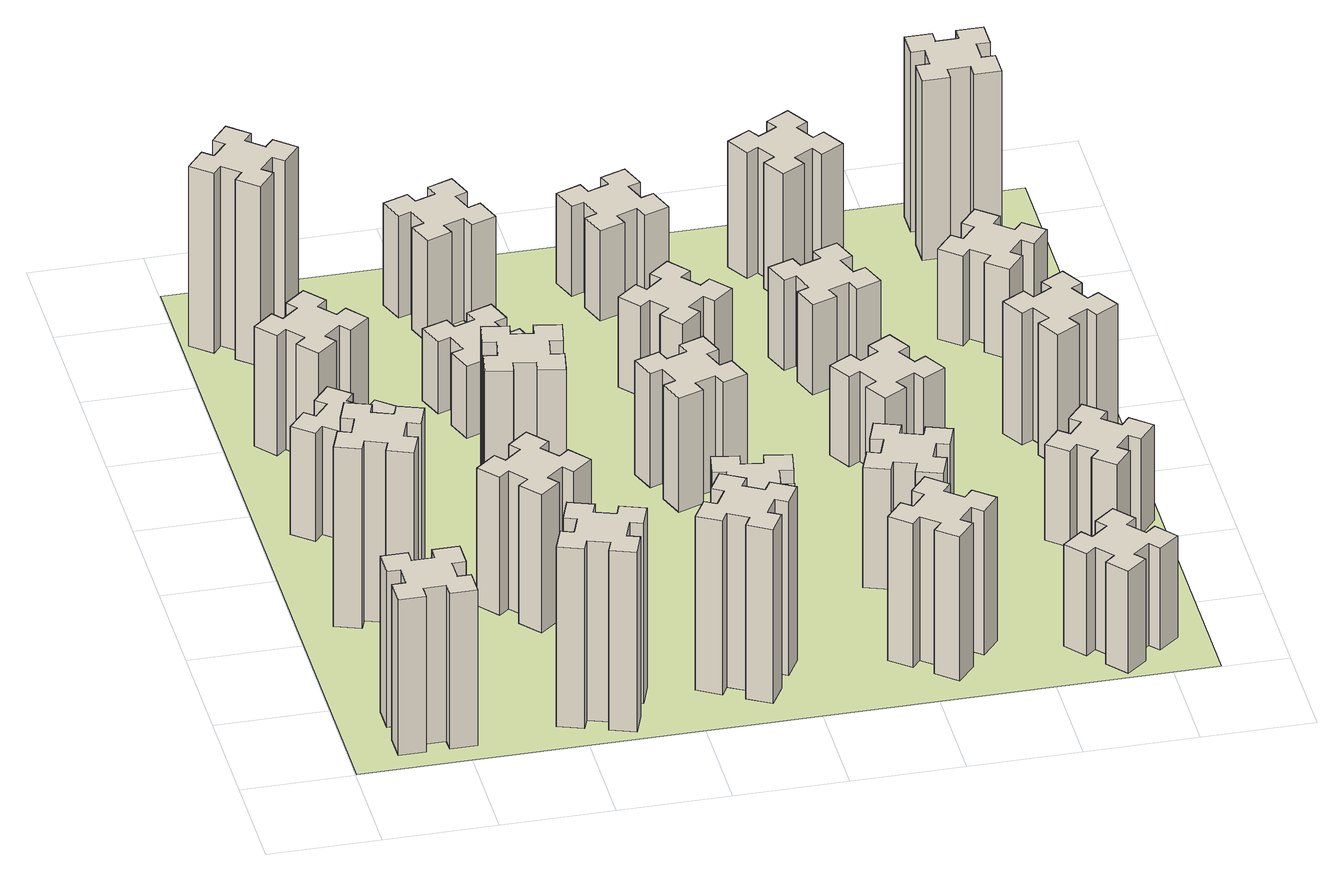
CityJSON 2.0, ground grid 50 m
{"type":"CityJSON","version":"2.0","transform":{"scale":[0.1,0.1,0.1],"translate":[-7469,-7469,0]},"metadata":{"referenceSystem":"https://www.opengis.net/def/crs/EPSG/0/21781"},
"CityObjects":{
"building1":{"type":"Building","attributes":{"class":"1000","function":"1000","usage":"1000","yearOfConstruction":2016,"roofType":"1000","measuredHeight":78,"storeysAboveGround":30,"storeysBelowGround":0},"geometry":[{"type":"Solid","lod":"1","boundaries":[[[[0,1,2,3,4,5,6,7,8,9,10,11,12,13,14,15,16,17,18,19]],[[17,16,20,21]],[[16,15,22,20]],[[15,14,23,22]],[[14,13,24,23]],[[13,12,25,24]],[[12,11,26,25]],[[11,10,27,26]],[[10,9,28,27]],[[9,8,29,28]],[[8,7,30,29]],[[7,6,31,30]],[[6,5,32,31]],[[5,4,33,32]],[[4,3,34,33]],[[3,2,35,34]],[[2,1,36,35]],[[1,0,37,36]],[[0,19,38,37]],[[19,18,39,38]],[[18,17,21,39]],[[24,25,26,27,28,29,30,31,32,33,34,35,36,37,38,39,21,20,22,23]]]]}]},
"building2":{"type":"Building","attributes":{"class":"1000","function":"1000","usage":"1000","yearOfConstruction":2016,"roofType":"1000","measuredHeight":90,"storeysAboveGround":30,"storeysBelowGround":0},"geometry":[{"type":"Solid","lod":"1","boundaries":[[[[40,41,42,43,44,45,46,47,48,49,50,51,52,53,54,55,56,57,58,59]],[[57,56,60,61]],[[56,55,62,60]],[[55,54,63,62]],[[54,53,64,63]],[[53,52,65,64]],[[52,51,66,65]],[[51,50,67,66]],[[50,49,68,67]],[[49,48,69,68]],[[48,47,70,69]],[[47,46,71,70]],[[46,45,72,71]],[[45,44,73,72]],[[44,43,74,73]],[[43,42,75,74]],[[42,41,76,75]],[[41,40,77,76]],[[40,59,78,77]],[[59,58,79,78]],[[58,57,61,79]],[[64,65,66,67,68,69,70,71,72,73,74,75,76,77,78,79,61,60,62,63]]]]}]},
"building3":{"type":"Building","attributes":{"class":"1000","function":"1000","usage":"1000","yearOfConstruction":2016,"roofType":"1000","measuredHeight":54,"storeysAboveGround":30,"storeysBelowGround":0},"geometry":[{"type":"Solid","lod":"1","boundaries":[[[[80,81,82,83,84,85,86,87,88,89,90,91,92,93,94,95,96,97,98,99]],[[97,96,100,101]],[[96,95,102,100]],[[95,94,103,102]],[[94,93,104,103]],[[93,92,105,104]],[[92,91,106,105]],[[91,90,107,106]],[[90,89,108,107]],[[89,88,109,108]],[[88,87,110,109]],[[87,86,111,110]],[[86,85,112,111]],[[85,84,113,112]],[[84,83,114,113]],[[83,82,115,114]],[[82,81,116,115]],[[81,80,117,116]],[[80,99,118,117]],[[99,98,119,118]],[[98,97,101,119]],[[104,105,106,107,108,109,110,111,112,113,114,115,116,117,118,119,101,100,102,103]]]]}]},
"building4":{"type":"Building","attributes":{"class":"1000","function":"1000","usage":"1000","yearOfConstruction":2016,"roofType":"1000","measuredHeight":60,"storeysAboveGround":30,"storeysBelowGround":0},"geometry":[{"type":"Solid","lod":"1","boundaries":[[[[120,121,122,123,124,125,126,127,128,129,130,131,132,133,134,135,136,137,138,139]],[[137,136,140,141]],[[136,135,142,140]],[[135,134,143,142]],[[134,133,144,143]],[[133,132,145,144]],[[132,131,146,145]],[[131,130,147,146]],[[130,129,148,147]],[[129,128,149,148]],[[128,127,150,149]],[[127,126,151,150]],[[126,125,152,151]],[[125,124,153,152]],[[124,123,154,153]],[[123,122,155,154]],[[122,121,156,155]],[[121,120,157,156]],[[120,139,158,157]],[[139,138,159,158]],[[138,137,141,159]],[[144,145,146,147,148,149,150,151,152,153,154,155,156,157,158,159,141,140,142,143]]]]}]},
"building5":{"type":"Building","attributes":{"class":"1000","function":"1000","usage":"1000","yearOfConstruction":2016,"roofType":"1000","measuredHeight":90,"storeysAboveGround":30,"storeysBelowGround":0},"geometry":[{"type":"Solid","lod":"1","boundaries":[[[[160,161,162,163,164,165,166,167,168,169,170,171,172,173,174,175,176,177,178,179]],[[177,176,180,181]],[[176,175,182,180]],[[175,174,183,182]],[[174,173,184,183]],[[173,172,185,184]],[[172,171,186,185]],[[171,170,187,186]],[[170,169,188,187]],[[169,168,189,188]],[[168,167,190,189]],[[167,166,191,190]],[[166,165,192,191]],[[165,164,193,192]],[[164,163,194,193]],[[163,162,195,194]],[[162,161,196,195]],[[161,160,197,196]],[[160,179,198,197]],[[179,178,199,198]],[[178,177,181,199]],[[184,185,186,187,188,189,190,191,192,193,194,195,196,197,198,199,181,180,182,183]]]]}]},
"building6":{"type":"Building","attributes":{"class":"1000","function":"1000","usage":"1000","yearOfConstruction":2016,"roofType":"1000","measuredHeight":90,"storeysAboveGround":30,"storeysBelowGround":0},"geometry":[{"type":"Solid","lod":"1","boundaries":[[[[200,201,202,203,204,205,206,207,208,209,210,211,212,213,214,215,216,217,218,219]],[[217,216,220,221]],[[216,215,222,220]],[[215,214,223,222]],[[214,213,224,223]],[[213,212,225,224]],[[212,211,226,225]],[[211,210,227,226]],[[210,209,228,227]],[[209,208,229,228]],[[208,207,230,229]],[[207,206,231,230]],[[206,205,232,231]],[[205,204,233,232]],[[204,203,234,233]],[[203,202,235,234]],[[202,201,236,235]],[[201,200,237,236]],[[200,219,238,237]],[[219,218,239,238]],[[218,217,221,239]],[[224,225,226,227,228,229,230,231,232,233,234,235,236,237,238,239,221,220,222,223]]]]}]},
"building7":{"type":"Building","attributes":{"class":"1000","function":"1000","usage":"1000","yearOfConstruction":2016,"roofType":"1000","measuredHeight":69,"storeysAboveGround":30,"storeysBelowGround":0},"geometry":[{"type":"Solid","lod":"1","boundaries":[[[[240,241,242,243,244,245,246,247,248,249,250,251,252,253,254,255,256,257,258,259]],[[257,256,260,261]],[[256,255,262,260]],[[255,254,263,262]],[[254,253,264,263]],[[253,252,265,264]],[[252,251,266,265]],[[251,250,267,266]],[[250,249,268,267]],[[249,248,269,268]],[[248,247,270,269]],[[247,246,271,270]],[[246,245,272,271]],[[245,244,273,272]],[[244,243,274,273]],[[243,242,275,274]],[[242,241,276,275]],[[241,240,277,276]],[[240,259,278,277]],[[259,258,279,278]],[[258,257,261,279]],[[264,265,266,267,268,269,270,271,272,273,274,275,276,277,278,279,261,260,262,263]]]]}]},
"building8":{"type":"Building","attributes":{"class":"1000","function":"1000","usage":"1000","yearOfConstruction":2016,"roofType":"1000","measuredHeight":84,"storeysAboveGround":30,"storeysBelowGround":0},"geometry":[{"type":"Solid","lod":"1","boundaries":[[[[280,281,282,283,284,285,286,287,288,289,290,291,292,293,294,295,296,297,298,299]],[[297,296,300,301]],[[296,295,302,300]],[[295,294,303,302]],[[294,293,304,303]],[[293,292,305,304]],[[292,291,306,305]],[[291,290,307,306]],[[290,289,308,307]],[[289,288,309,308]],[[288,287,310,309]],[[287,286,311,310]],[[286,285,312,311]],[[285,284,313,312]],[[284,283,314,313]],[[283,282,315,314]],[[282,281,316,315]],[[281,280,317,316]],[[280,299,318,317]],[[299,298,319,318]],[[298,297,301,319]],[[304,305,306,307,308,309,310,311,312,313,314,315,316,317,318,319,301,300,302,303]]]]}]},
"building9":{"type":"Building","attributes":{"class":"1000","function":"1000","usage":"1000","yearOfConstruction":2016,"roofType":"1000","measuredHeight":87,"storeysAboveGround":30,"storeysBelowGround":0},"geometry":[{"type":"Solid","lod":"1","boundaries":[[[[320,321,322,323,324,325,326,327,328,329,330,331,332,333,334,335,336,337,338,339]],[[337,336,340,341]],[[336,335,342,340]],[[335,334,343,342]],[[334,333,344,343]],[[333,332,345,344]],[[332,331,346,345]],[[331,330,347,346]],[[330,329,348,347]],[[329,328,349,348]],[[328,327,350,349]],[[327,326,351,350]],[[326,325,352,351]],[[325,324,353,352]],[[324,323,354,353]],[[323,322,355,354]],[[322,321,356,355]],[[321,320,357,356]],[[320,339,358,357]],[[339,338,359,358]],[[338,337,341,359]],[[344,345,346,347,348,349,350,351,352,353,354,355,356,357,358,359,341,340,342,343]]]]}]},
"building10":{"type":"Building","attributes":{"class":"1000","function":"1000","usage":"1000","yearOfConstruction":2016,"roofType":"1000","measuredHeight":36,"storeysAboveGround":30,"storeysBelowGround":0},"geometry":[{"type":"Solid","lod":"1","boundaries":[[[[360,361,362,363,364,365,366,367,368,369,370,371,372,373,374,375,376,377,378,379]],[[377,376,380,381]],[[376,375,382,380]],[[375,374,383,382]],[[374,373,384,383]],[[373,372,385,384]],[[372,371,386,385]],[[371,370,387,386]],[[370,369,388,387]],[[369,368,389,388]],[[368,367,390,389]],[[367,366,391,390]],[[366,365,392,391]],[[365,364,393,392]],[[364,363,394,393]],[[363,362,395,394]],[[362,361,396,395]],[[361,360,397,396]],[[360,379,398,397]],[[379,378,399,398]],[[378,377,381,399]],[[384,385,386,387,388,389,390,391,392,393,394,395,396,397,398,399,381,380,382,383]]]]}]},
"building11":{"type":"Building","attributes":{"class":"1000","function":"1000","usage":"1000","yearOfConstruction":2016,"roofType":"1000","measuredHeight":51,"storeysAboveGround":30,"storeysBelowGround":0},"geometry":[{"type":"Solid","lod":"1","boundaries":[[[[400,401,402,403,404,405,406,407,408,409,410,411,412,413,414,415,416,417,418,419]],[[417,416,420,421]],[[416,415,422,420]],[[415,414,423,422]],[[414,413,424,423]],[[413,412,425,424]],[[412,411,426,425]],[[411,410,427,426]],[[410,409,428,427]],[[409,408,429,428]],[[408,407,430,429]],[[407,406,431,430]],[[406,405,432,431]],[[405,404,433,432]],[[404,403,434,433]],[[403,402,435,434]],[[402,401,436,435]],[[401,400,437,436]],[[400,419,438,437]],[[419,418,439,438]],[[418,417,421,439]],[[424,425,426,427,428,429,430,431,432,433,434,435,436,437,438,439,421,420,422,423]]]]}]},
"building12":{"type":"Building","attributes":{"class":"1000","function":"1000","usage":"1000","yearOfConstruction":2016,"roofType":"1000","measuredHeight":48,"storeysAboveGround":30,"storeysBelowGround":0},"geometry":[{"type":"Solid","lod":"1","boundaries":[[[[440,441,442,443,444,445,446,447,448,449,450,451,452,453,454,455,456,457,458,459]],[[457,456,460,461]],[[456,455,462,460]],[[455,454,463,462]],[[454,453,464,463]],[[453,452,465,464]],[[452,451,466,465]],[[451,450,467,466]],[[450,449,468,467]],[[449,448,469,468]],[[448,447,470,469]],[[447,446,471,470]],[[446,445,472,471]],[[445,444,473,472]],[[444,443,474,473]],[[443,442,475,474]],[[442,441,476,475]],[[441,440,477,476]],[[440,459,478,477]],[[459,458,479,478]],[[458,457,461,479]],[[464,465,466,467,468,469,470,471,472,473,474,475,476,477,478,479,461,460,462,463]]]]}]},
"building13":{"type":"Building","attributes":{"class":"1000","function":"1000","usage":"1000","yearOfConstruction":2016,"roofType":"1000","measuredHeight":57,"storeysAboveGround":30,"storeysBelowGround":0},"geometry":[{"type":"Solid","lod":"1","boundaries":[[[[480,481,482,483,484,485,486,487,488,489,490,491,492,493,494,495,496,497,498,499]],[[497,496,500,501]],[[496,495,502,500]],[[495,494,503,502]],[[494,493,504,503]],[[493,492,505,504]],[[492,491,506,505]],[[491,490,507,506]],[[490,489,508,507]],[[489,488,509,508]],[[488,487,510,509]],[[487,486,511,510]],[[486,485,512,511]],[[485,484,513,512]],[[484,483,514,513]],[[483,482,515,514]],[[482,481,516,515]],[[481,480,517,516]],[[480,499,518,517]],[[499,498,519,518]],[[498,497,501,519]],[[504,505,506,507,508,509,510,511,512,513,514,515,516,517,518,519,501,500,502,503]]]]}]},
"building14":{"type":"Building","attributes":{"class":"1000","function":"1000","usage":"1000","yearOfConstruction":2016,"roofType":"1000","measuredHeight":72,"storeysAboveGround":30,"storeysBelowGround":0},"geometry":[{"type":"Solid","lod":"1","boundaries":[[[[520,521,522,523,524,525,526,527,528,529,530,531,532,533,534,535,536,537,538,539]],[[537,536,540,541]],[[536,535,542,540]],[[535,534,543,542]],[[534,533,544,543]],[[533,532,545,544]],[[532,531,546,545]],[[531,530,547,546]],[[530,529,548,547]],[[529,528,549,548]],[[528,527,550,549]],[[527,526,551,550]],[[526,525,552,551]],[[525,524,553,552]],[[524,523,554,553]],[[523,522,555,554]],[[522,521,556,555]],[[521,520,557,556]],[[520,539,558,557]],[[539,538,559,558]],[[538,537,541,559]],[[544,545,546,547,548,549,550,551,552,553,554,555,556,557,558,559,541,540,542,543]]]]}]},
"building15":{"type":"Building","attributes":{"class":"1000","function":"1000","usage":"1000","yearOfConstruction":2016,"roofType":"1000","measuredHeight":45,"storeysAboveGround":30,"storeysBelowGround":0},"geometry":[{"type":"Solid","lod":"1","boundaries":[[[[560,561,562,563,564,565,566,567,568,569,570,571,572,573,574,575,576,577,578,579]],[[577,576,580,581]],[[576,575,582,580]],[[575,574,583,582]],[[574,573,584,583]],[[573,572,585,584]],[[572,571,586,585]],[[571,570,587,586]],[[570,569,588,587]],[[569,568,589,588]],[[568,567,590,589]],[[567,566,591,590]],[[566,565,592,591]],[[565,564,593,592]],[[564,563,594,593]],[[563,562,595,594]],[[562,561,596,595]],[[561,560,597,596]],[[560,579,598,597]],[[579,578,599,598]],[[578,577,581,599]],[[584,585,586,587,588,589,590,591,592,593,594,595,596,597,598,599,581,580,582,583]]]]}]},
"building16":{"type":"Building","attributes":{"class":"1000","function":"1000","usage":"1000","yearOfConstruction":2016,"roofType":"1000","measuredHeight":45,"storeysAboveGround":30,"storeysBelowGround":0},"geometry":[{"type":"Solid","lod":"1","boundaries":[[[[600,601,602,603,604,605,606,607,608,609,610,611,612,613,614,615,616,617,618,619]],[[617,616,620,621]],[[616,615,622,620]],[[615,614,623,622]],[[614,613,624,623]],[[613,612,625,624]],[[612,611,626,625]],[[611,610,627,626]],[[610,609,628,627]],[[609,608,629,628]],[[608,607,630,629]],[[607,606,631,630]],[[606,605,632,631]],[[605,604,633,632]],[[604,603,634,633]],[[603,602,635,634]],[[602,601,636,635]],[[601,600,637,636]],[[600,619,638,637]],[[619,618,639,638]],[[618,617,621,639]],[[624,625,626,627,628,629,630,631,632,633,634,635,636,637,638,639,621,620,622,623]]]]}]},
"building17":{"type":"Building","attributes":{"class":"1000","function":"1000","usage":"1000","yearOfConstruction":2016,"roofType":"1000","measuredHeight":60,"storeysAboveGround":30,"storeysBelowGround":0},"geometry":[{"type":"Solid","lod":"1","boundaries":[[[[640,641,642,643,644,645,646,647,648,649,650,651,652,653,654,655,656,657,658,659]],[[657,656,660,661]],[[656,655,662,660]],[[655,654,663,662]],[[654,653,664,663]],[[653,652,665,664]],[[652,651,666,665]],[[651,650,667,666]],[[650,649,668,667]],[[649,648,669,668]],[[648,647,670,669]],[[647,646,671,670]],[[646,645,672,671]],[[645,644,673,672]],[[644,643,674,673]],[[643,642,675,674]],[[642,641,676,675]],[[641,640,677,676]],[[640,659,678,677]],[[659,658,679,678]],[[658,657,661,679]],[[664,665,666,667,668,669,670,671,672,673,674,675,676,677,678,679,661,660,662,663]]]]}]},
"building18":{"type":"Building","attributes":{"class":"1000","function":"1000","usage":"1000","yearOfConstruction":2016,"roofType":"1000","measuredHeight":45,"storeysAboveGround":30,"storeysBelowGround":0},"geometry":[{"type":"Solid","lod":"1","boundaries":[[[[680,681,682,683,684,685,686,687,688,689,690,691,692,693,694,695,696,697,698,699]],[[697,696,700,701]],[[696,695,702,700]],[[695,694,703,702]],[[694,693,704,703]],[[693,692,705,704]],[[692,691,706,705]],[[691,690,707,706]],[[690,689,708,707]],[[689,688,709,708]],[[688,687,710,709]],[[687,686,711,710]],[[686,685,712,711]],[[685,684,713,712]],[[684,683,714,713]],[[683,682,715,714]],[[682,681,716,715]],[[681,680,717,716]],[[680,699,718,717]],[[699,698,719,718]],[[698,697,701,719]],[[704,705,706,707,708,709,710,711,712,713,714,715,716,717,718,719,701,700,702,703]]]]}]},
"building19":{"type":"Building","attributes":{"class":"1000","function":"1000","usage":"1000","yearOfConstruction":2016,"roofType":"1000","measuredHeight":45,"storeysAboveGround":30,"storeysBelowGround":0},"geometry":[{"type":"Solid","lod":"1","boundaries":[[[[720,721,722,723,724,725,726,727,728,729,730,731,732,733,734,735,736,737,738,739]],[[737,736,740,741]],[[736,735,742,740]],[[735,734,743,742]],[[734,733,744,743]],[[733,732,745,744]],[[732,731,746,745]],[[731,730,747,746]],[[730,729,748,747]],[[729,728,749,748]],[[728,727,750,749]],[[727,726,751,750]],[[726,725,752,751]],[[725,724,753,752]],[[724,723,754,753]],[[723,722,755,754]],[[722,721,756,755]],[[721,720,757,756]],[[720,739,758,757]],[[739,738,759,758]],[[738,737,741,759]],[[744,745,746,747,748,749,750,751,752,753,754,755,756,757,758,759,741,740,742,743]]]]}]},
"building20":{"type":"Building","attributes":{"class":"1000","function":"1000","usage":"1000","yearOfConstruction":2016,"roofType":"1000","measuredHeight":51,"storeysAboveGround":30,"storeysBelowGround":0},"geometry":[{"type":"Solid","lod":"1","boundaries":[[[[760,761,762,763,764,765,766,767,768,769,770,771,772,773,774,775,776,777,778,779]],[[777,776,780,781]],[[776,775,782,780]],[[775,774,783,782]],[[774,773,784,783]],[[773,772,785,784]],[[772,771,786,785]],[[771,770,787,786]],[[770,769,788,787]],[[769,768,789,788]],[[768,767,790,789]],[[767,766,791,790]],[[766,765,792,791]],[[765,764,793,792]],[[764,763,794,793]],[[763,762,795,794]],[[762,761,796,795]],[[761,760,797,796]],[[760,779,798,797]],[[779,778,799,798]],[[778,777,781,799]],[[784,785,786,787,788,789,790,791,792,793,794,795,796,797,798,799,781,780,782,783]]]]}]},
"building21":{"type":"Building","attributes":{"class":"1000","function":"1000","usage":"1000","yearOfConstruction":2016,"roofType":"1000","measuredHeight":63,"storeysAboveGround":30,"storeysBelowGround":0},"geometry":[{"type":"Solid","lod":"1","boundaries":[[[[800,801,802,803,804,805,806,807,808,809,810,811,812,813,814,815,816,817,818,819]],[[817,816,820,821]],[[816,815,822,820]],[[815,814,823,822]],[[814,813,824,823]],[[813,812,825,824]],[[812,811,826,825]],[[811,810,827,826]],[[810,809,828,827]],[[809,808,829,828]],[[808,807,830,829]],[[807,806,831,830]],[[806,805,832,831]],[[805,804,833,832]],[[804,803,834,833]],[[803,802,835,834]],[[802,801,836,835]],[[801,800,837,836]],[[800,819,838,837]],[[819,818,839,838]],[[818,817,821,839]],[[824,825,826,827,828,829,830,831,832,833,834,835,836,837,838,839,821,820,822,823]]]]}]},
"building22":{"type":"Building","attributes":{"class":"1000","function":"1000","usage":"1000","yearOfConstruction":2016,"roofType":"1000","measuredHeight":48,"storeysAboveGround":30,"storeysBelowGround":0},"geometry":[{"type":"Solid","lod":"1","boundaries":[[[[840,841,842,843,844,845,846,847,848,849,850,851,852,853,854,855,856,857,858,859]],[[857,856,860,861]],[[856,855,862,860]],[[855,854,863,862]],[[854,853,864,863]],[[853,852,865,864]],[[852,851,866,865]],[[851,850,867,866]],[[850,849,868,867]],[[849,848,869,868]],[[848,847,870,869]],[[847,846,871,870]],[[846,845,872,871]],[[845,844,873,872]],[[844,843,874,873]],[[843,842,875,874]],[[842,841,876,875]],[[841,840,877,876]],[[840,859,878,877]],[[859,858,879,878]],[[858,857,861,879]],[[864,865,866,867,868,869,870,871,872,873,874,875,876,877,878,879,861,860,862,863]]]]}]},
"building23":{"type":"Building","attributes":{"class":"1000","function":"1000","usage":"1000","yearOfConstruction":2016,"roofType":"1000","measuredHeight":66,"storeysAboveGround":30,"storeysBelowGround":0},"geometry":[{"type":"Solid","lod":"1","boundaries":[[[[880,881,882,883,884,885,886,887,888,889,890,891,892,893,894,895,896,897,898,899]],[[897,896,900,901]],[[896,895,902,900]],[[895,894,903,902]],[[894,893,904,903]],[[893,892,905,904]],[[892,891,906,905]],[[891,890,907,906]],[[890,889,908,907]],[[889,888,909,908]],[[888,887,910,909]],[[887,886,911,910]],[[886,885,912,911]],[[885,884,913,912]],[[884,883,914,913]],[[883,882,915,914]],[[882,881,916,915]],[[881,880,917,916]],[[880,899,918,917]],[[899,898,919,918]],[[898,897,901,919]],[[904,905,906,907,908,909,910,911,912,913,914,915,916,917,918,919,901,900,902,903]]]]}]},
"building24":{"type":"Building","attributes":{"class":"1000","function":"1000","usage":"1000","yearOfConstruction":2016,"roofType":"1000","measuredHeight":45,"storeysAboveGround":30,"storeysBelowGround":0},"geometry":[{"type":"Solid","lod":"1","boundaries":[[[[920,921,922,923,924,925,926,927,928,929,930,931,932,933,934,935,936,937,938,939]],[[937,936,940,941]],[[936,935,942,940]],[[935,934,943,942]],[[934,933,944,943]],[[933,932,945,944]],[[932,931,946,945]],[[931,930,947,946]],[[930,929,948,947]],[[929,928,949,948]],[[928,927,950,949]],[[927,926,951,950]],[[926,925,952,951]],[[925,924,953,952]],[[924,923,954,953]],[[923,922,955,954]],[[922,921,956,955]],[[921,920,957,956]],[[920,939,958,957]],[[939,938,959,958]],[[938,937,941,959]],[[944,945,946,947,948,949,950,951,952,953,954,955,956,957,958,959,941,940,942,943]]]]}]},
"building25":{"type":"Building","attributes":{"class":"1000","function":"1000","usage":"1000","yearOfConstruction":2016,"roofType":"1000","measuredHeight":90,"storeysAboveGround":30,"storeysBelowGround":0},"geometry":[{"type":"Solid","lod":"1","boundaries":[[[[960,961,962,963,964,965,966,967,968,969,970,971,972,973,974,975,976,977,978,979]],[[977,976,980,981]],[[976,975,982,980]],[[975,974,983,982]],[[974,973,984,983]],[[973,972,985,984]],[[972,971,986,985]],[[971,970,987,986]],[[970,969,988,987]],[[969,968,989,988]],[[968,967,990,989]],[[967,966,991,990]],[[966,965,992,991]],[[965,964,993,992]],[[964,963,994,993]],[[963,962,995,994]],[[962,961,996,995]],[[961,960,997,996]],[[960,979,998,997]],[[979,978,999,998]],[[978,977,981,999]],[[984,985,986,987,988,989,990,991,992,993,994,995,996,997,998,999,981,980,982,983]]]]}]},
"landuse1":{"type":"LandUse","attributes":{"name":"plot1","function":"1010"},"geometry":[{"type":"MultiSurface","lod":"1","boundaries":[[[1000,1001,1002,1003]]]}]}
},
"vertices":[
[265,325,0],[265,225,0],[205,225,0],[205,105,0],[325,105,0],[325,165,0],[425,165,0],[425,105,0],[545,105,0],[545,225,0],[485,225,0],[485,325,0],[545,325,0],[545,445,0],[425,445,0],[425,385,0],[325,385,0],[325,445,0],[205,445,0],[205,325,0],[325,385,780],[325,445,780],[425,385,780],[425,445,780],[545,445,780],[545,325,780],[485,325,780],[485,225,780],[545,225,780],[545,105,780],[425,105,780],[425,165,780],[325,165,780],[325,105,780],[205,105,780],[205,225,780],[265,225,780],[265,325,780],[205,325,780],[205,445,780],
[460,1302,0],[366,1336,0],[387,1392,0],[274,1433,0],[233,1320,0],[289,1300,0],[255,1206,0],[199,1227,0],[157,1114,0],[270,1073,0],[291,1129,0],[385,1095,0],[364,1039,0],[477,997,0],[518,1110,0],[462,1131,0],[496,1225,0],[552,1204,0],[593,1317,0],[480,1358,0],[496,1225,900],[552,1204,900],[462,1131,900],[518,1110,900],[477,997,900],[364,1039,900],[385,1095,900],[291,1129,900],[270,1073,900],[157,1114,900],[199,1227,900],[255,1206,900],[289,1300,900],[233,1320,900],[274,1433,900],[387,1392,900],[366,1336,900],[460,1302,900],[480,1358,900],[593,1317,900],
[484,1907,0],[408,1972,0],[446,2018,0],[354,2095,0],[277,2003,0],[323,1964,0],[259,1888,0],[213,1926,0],[136,1834,0],[228,1757,0],[266,1803,0],[343,1739,0],[304,1693,0],[396,1616,0],[473,1708,0],[427,1746,0],[492,1823,0],[538,1784,0],[615,1876,0],[523,1953,0],[492,1823,540],[538,1784,540],[427,1746,540],[473,1708,540],[396,1616,540],[304,1693,540],[343,1739,540],[266,1803,540],[228,1757,540],[136,1834,540],[213,1926,540],[259,1888,540],[323,1964,540],[277,2003,540],[354,2095,540],[446,2018,540],[408,1972,540],[484,1907,540],[523,1953,540],[615,1876,540],
[492,2528,0],[427,2604,0],[473,2643,0],[396,2735,0],[304,2658,0],[343,2612,0],[266,2547,0],[228,2593,0],[136,2516,0],[213,2424,0],[259,2463,0],[323,2386,0],[277,2348,0],[354,2256,0],[446,2333,0],[408,2379,0],[484,2443,0],[523,2397,0],[615,2474,0],[538,2566,0],[484,2443,600],[523,2397,600],[408,2379,600],[446,2333,600],[354,2256,600],[277,2348,600],[323,2386,600],[259,2463,600],[213,2424,600],[136,2516,600],[228,2593,600],[266,2547,600],[343,2612,600],[304,2658,600],[396,2735,600],[473,2643,600],[427,2604,600],[492,2528,600],[538,2566,600],[615,2474,600],
[1029,360,0],[995,266,0],[939,287,0],[897,174,0],[1010,133,0],[1031,189,0],[1125,155,0],[1104,99,0],[1217,57,0],[1258,170,0],[1202,191,0],[1236,285,0],[1292,264,0],[1333,377,0],[1220,418,0],[1200,362,0],[1106,396,0],[1127,452,0],[1014,493,0],[973,380,0],[1106,396,900],[1127,452,900],[1200,362,900],[1220,418,900],[1333,377,900],[1292,264,900],[1236,285,900],[1202,191,900],[1258,170,900],[1217,57,900],[1104,99,900],[1125,155,900],[1031,189,900],[1010,133,900],[897,174,900],[939,287,900],[995,266,900],[1029,360,900],[973,380,900],[1014,493,900],
[384,3387,0],[308,3452,0],[346,3498,0],[254,3575,0],[177,3483,0],[223,3444,0],[159,3368,0],[113,3406,0],[36,3314,0],[128,3237,0],[166,3283,0],[243,3219,0],[204,3173,0],[296,3096,0],[373,3188,0],[327,3226,0],[392,3303,0],[438,3264,0],[515,3356,0],[423,3433,0],[392,3303,900],[438,3264,900],[327,3226,900],[373,3188,900],[296,3096,900],[204,3173,900],[243,3219,900],[166,3283,900],[128,3237,900],[36,3314,900],[113,3406,900],[159,3368,900],[223,3444,900],[177,3483,900],[254,3575,900],[346,3498,900],[308,3452,900],[384,3387,900],[423,3433,900],[515,3356,900],
[1048,999,0],[1124,1063,0],[1163,1017,0],[1255,1094,0],[1178,1186,0],[1132,1148,0],[1067,1224,0],[1113,1263,0],[1036,1355,0],[944,1278,0],[983,1232,0],[906,1167,0],[868,1213,0],[776,1136,0],[853,1044,0],[899,1083,0],[963,1006,0],[917,968,0],[994,876,0],[1086,953,0],[963,1006,690],[917,968,690],[899,1083,690],[853,1044,690],[776,1136,690],[868,1213,690],[906,1167,690],[983,1232,690],[944,1278,690],[1036,1355,690],[1113,1263,690],[1067,1224,690],[1132,1148,690],[1178,1186,690],[1255,1094,690],[1163,1017,690],[1124,1063,690],[1048,999,690],[1086,953,690],[994,876,690],
[1047,1656,0],[1145,1638,0],[1135,1579,0],[1253,1558,0],[1274,1677,0],[1215,1687,0],[1232,1785,0],[1291,1775,0],[1312,1893,0],[1194,1914,0],[1184,1855,0],[1085,1872,0],[1096,1931,0],[977,1952,0],[957,1834,0],[1016,1824,0],[998,1725,0],[939,1736,0],[918,1617,0],[1037,1597,0],[998,1725,840],[939,1736,840],[1016,1824,840],[957,1834,840],[977,1952,840],[1096,1931,840],[1085,1872,840],[1184,1855,840],[1194,1914,840],[1312,1893,840],[1291,1775,840],[1232,1785,840],[1215,1687,840],[1274,1677,840],[1253,1558,840],[1135,1579,840],[1145,1638,840],[1047,1656,840],[1037,1597,840],[918,1617,840],
[1657,305,0],[1744,255,0],[1714,203,0],[1818,143,0],[1878,247,0],[1826,277,0],[1876,364,0],[1928,334,0],[1988,438,0],[1884,498,0],[1854,446,0],[1767,496,0],[1797,548,0],[1693,608,0],[1633,504,0],[1685,474,0],[1635,387,0],[1583,417,0],[1523,313,0],[1627,253,0],[1635,387,870],[1583,417,870],[1685,474,870],[1633,504,870],[1693,608,870],[1797,548,870],[1767,496,870],[1854,446,870],[1884,498,870],[1988,438,870],[1928,334,870],[1876,364,870],[1826,277,870],[1878,247,870],[1818,143,870],[1714,203,870],[1744,255,870],[1657,305,870],[1627,253,870],[1523,313,870],
[1125,2716,0],[1031,2682,0],[1010,2738,0],[897,2697,0],[939,2584,0],[995,2605,0],[1029,2511,0],[973,2490,0],[1014,2377,0],[1127,2419,0],[1106,2475,0],[1200,2509,0],[1220,2453,0],[1333,2494,0],[1292,2607,0],[1236,2586,0],[1202,2680,0],[1258,2700,0],[1217,2813,0],[1104,2772,0],[1202,2680,360],[1258,2700,360],[1236,2586,360],[1292,2607,360],[1333,2494,360],[1220,2453,360],[1200,2509,360],[1106,2475,360],[1127,2419,360],[1014,2377,360],[973,2490,360],[1029,2511,360],[995,2605,360],[939,2584,360],[897,2697,360],[1010,2738,360],[1031,2682,360],[1125,2716,360],[1104,2772,360],[1217,2813,360],
[1125,3456,0],[1031,3422,0],[1010,3478,0],[897,3437,0],[939,3324,0],[995,3345,0],[1029,3251,0],[973,3230,0],[1014,3117,0],[1127,3159,0],[1106,3215,0],[1200,3249,0],[1220,3193,0],[1333,3234,0],[1292,3347,0],[1236,3326,0],[1202,3420,0],[1258,3440,0],[1217,3553,0],[1104,3512,0],[1202,3420,510],[1258,3440,510],[1236,3326,510],[1292,3347,510],[1333,3234,510],[1220,3193,510],[1200,3249,510],[1106,3215,510],[1127,3159,510],[1014,3117,510],[973,3230,510],[1029,3251,510],[995,3345,510],[939,3324,510],[897,3437,510],[1010,3478,510],[1031,3422,510],[1125,3456,510],[1104,3512,510],[1217,3553,510],
[2055,1047,0],[2072,1145,0],[2131,1135,0],[2152,1253,0],[2034,1274,0],[2024,1215,0],[1925,1232,0],[1936,1291,0],[1817,1312,0],[1797,1194,0],[1856,1184,0],[1838,1085,0],[1779,1096,0],[1758,977,0],[1877,957,0],[1887,1016,0],[1985,998,0],[1975,939,0],[2093,918,0],[2114,1037,0],[1985,998,480],[1975,939,480],[1887,1016,480],[1877,957,480],[1758,977,480],[1779,1096,480],[1838,1085,480],[1856,1184,480],[1797,1194,480],[1817,1312,480],[1936,1291,480],[1925,1232,480],[2024,1215,480],[2034,1274,480],[2152,1253,480],[2131,1135,480],[2072,1145,480],[2055,1047,480],[2114,1037,480],[2093,918,480],
[1846,1735,0],[1940,1769,0],[1960,1713,0],[2073,1754,0],[2032,1867,0],[1976,1846,0],[1942,1940,0],[1998,1960,0],[1957,2073,0],[1844,2032,0],[1865,1976,0],[1771,1942,0],[1750,1998,0],[1637,1957,0],[1679,1844,0],[1735,1865,0],[1769,1771,0],[1713,1750,0],[1754,1637,0],[1867,1679,0],[1769,1771,570],[1713,1750,570],[1735,1865,570],[1679,1844,570],[1637,1957,570],[1750,1998,570],[1771,1942,570],[1865,1976,570],[1844,2032,570],[1957,2073,570],[1998,1960,570],[1942,1940,570],[1976,1846,570],[2032,1867,570],[2073,1754,570],[1960,1713,570],[1940,1769,570],[1846,1735,570],[1867,1679,570],[1754,1637,570],
[2486,323,0],[2563,259,0],[2524,213,0],[2616,136,0],[2693,228,0],[2647,266,0],[2712,343,0],[2758,304,0],[2835,396,0],[2743,473,0],[2704,427,0],[2628,492,0],[2666,538,0],[2574,615,0],[2497,523,0],[2543,484,0],[2479,408,0],[2433,446,0],[2356,354,0],[2448,277,0],[2479,408,720],[2433,446,720],[2543,484,720],[2497,523,720],[2574,615,720],[2666,538,720],[2628,492,720],[2704,427,720],[2743,473,720],[2835,396,720],[2758,304,720],[2712,343,720],[2647,266,720],[2693,228,720],[2616,136,720],[2524,213,720],[2563,259,720],[2486,323,720],[2448,277,720],[2356,354,720],
[1988,2479,0],[2064,2543,0],[2103,2497,0],[2195,2574,0],[2118,2666,0],[2072,2628,0],[2007,2704,0],[2053,2743,0],[1976,2835,0],[1884,2758,0],[1923,2712,0],[1846,2647,0],[1808,2693,0],[1716,2616,0],[1793,2524,0],[1839,2563,0],[1903,2486,0],[1857,2448,0],[1934,2356,0],[2026,2433,0],[1903,2486,450],[1857,2448,450],[1839,2563,450],[1793,2524,450],[1716,2616,450],[1808,2693,450],[1846,2647,450],[1923,2712,450],[1884,2758,450],[1976,2835,450],[2053,2743,450],[2007,2704,450],[2072,2628,450],[2118,2666,450],[2195,2574,450],[2103,2497,450],[2064,2543,450],[1988,2479,450],[2026,2433,450],[1934,2356,450],
[1865,3456,0],[1771,3422,0],[1750,3478,0],[1637,3437,0],[1679,3324,0],[1735,3345,0],[1769,3251,0],[1713,3230,0],[1754,3117,0],[1867,3159,0],[1846,3215,0],[1940,3249,0],[1960,3193,0],[2073,3234,0],[2032,3347,0],[1976,3326,0],[1942,3420,0],[1998,3440,0],[1957,3553,0],[1844,3512,0],[1942,3420,450],[1998,3440,450],[1976,3326,450],[2032,3347,450],[2073,3234,450],[1960,3193,450],[1940,3249,450],[1846,3215,450],[1867,3159,450],[1754,3117,450],[1713,3230,450],[1769,3251,450],[1735,3345,450],[1679,3324,450],[1637,3437,450],[1750,3478,450],[1771,3422,450],[1865,3456,450],[1844,3512,450],[1957,3553,450],
[2682,931,0],[2716,1025,0],[2772,1004,0],[2813,1117,0],[2700,1158,0],[2680,1102,0],[2586,1136,0],[2607,1192,0],[2494,1233,0],[2453,1120,0],[2509,1100,0],[2475,1006,0],[2419,1027,0],[2377,914,0],[2490,873,0],[2511,929,0],[2605,895,0],[2584,839,0],[2697,797,0],[2738,910,0],[2605,895,600],[2584,839,600],[2511,929,600],[2490,873,600],[2377,914,600],[2419,1027,600],[2475,1006,600],[2509,1100,600],[2453,1120,600],[2494,1233,600],[2607,1192,600],[2586,1136,600],[2680,1102,600],[2700,1158,600],[2813,1117,600],[2772,1004,600],[2716,1025,600],[2682,931,600],[2738,910,600],[2697,797,600],
[2575,1844,0],[2625,1757,0],[2573,1727,0],[2633,1623,0],[2737,1683,0],[2707,1735,0],[2794,1785,0],[2824,1733,0],[2928,1793,0],[2868,1897,0],[2816,1867,0],[2766,1954,0],[2818,1984,0],[2758,2088,0],[2654,2028,0],[2684,1976,0],[2597,1926,0],[2567,1978,0],[2463,1918,0],[2523,1814,0],[2597,1926,450],[2567,1978,450],[2684,1976,450],[2654,2028,450],[2758,2088,450],[2818,1984,450],[2766,1954,450],[2816,1867,450],[2868,1897,450],[2928,1793,450],[2824,1733,450],[2794,1785,450],[2707,1735,450],[2737,1683,450],[2633,1623,450],[2573,1727,450],[2625,1757,450],[2575,1844,450],[2523,1814,450],[2463,1918,450],
[2586,2475,0],[2680,2509,0],[2700,2453,0],[2813,2494,0],[2772,2607,0],[2716,2586,0],[2682,2680,0],[2738,2700,0],[2697,2813,0],[2584,2772,0],[2605,2716,0],[2511,2682,0],[2490,2738,0],[2377,2697,0],[2419,2584,0],[2475,2605,0],[2509,2511,0],[2453,2490,0],[2494,2377,0],[2607,2419,0],[2509,2511,450],[2453,2490,450],[2475,2605,450],[2419,2584,450],[2377,2697,450],[2490,2738,450],[2511,2682,450],[2605,2716,450],[2584,2772,450],[2697,2813,450],[2738,2700,450],[2682,2680,450],[2716,2586,450],[2772,2607,450],[2813,2494,450],[2700,2453,450],[2680,2509,450],[2586,2475,450],[2607,2419,450],[2494,2377,450],
[3368,159,0],[3444,223,0],[3483,177,0],[3575,254,0],[3498,346,0],[3452,308,0],[3387,384,0],[3433,423,0],[3356,515,0],[3264,438,0],[3303,392,0],[3226,327,0],[3188,373,0],[3096,296,0],[3173,204,0],[3219,243,0],[3283,166,0],[3237,128,0],[3314,36,0],[3406,113,0],[3283,166,510],[3237,128,510],[3219,243,510],[3173,204,510],[3096,296,510],[3188,373,510],[3226,327,510],[3303,392,510],[3264,438,510],[3356,515,510],[3433,423,510],[3387,384,510],[3452,308,510],[3498,346,510],[3575,254,510],[3483,177,510],[3444,223,510],[3368,159,510],[3406,113,510],[3314,36,510],
[2716,3347,0],[2666,3434,0],[2718,3464,0],[2658,3568,0],[2554,3508,0],[2584,3456,0],[2497,3406,0],[2467,3458,0],[2363,3398,0],[2423,3294,0],[2475,3324,0],[2525,3237,0],[2473,3207,0],[2533,3103,0],[2637,3163,0],[2607,3215,0],[2694,3265,0],[2724,3213,0],[2828,3273,0],[2768,3377,0],[2694,3265,630],[2724,3213,630],[2607,3215,630],[2637,3163,630],[2533,3103,630],[2473,3207,630],[2525,3237,630],[2475,3324,630],[2423,3294,630],[2363,3398,630],[2467,3458,630],[2497,3406,630],[2584,3456,630],[2554,3508,630],[2658,3568,630],[2718,3464,630],[2666,3434,630],[2716,3347,630],[2768,3377,630],[2828,3273,630],
[3487,1006,0],[3552,1083,0],[3598,1044,0],[3675,1136,0],[3583,1213,0],[3544,1167,0],[3468,1232,0],[3506,1278,0],[3414,1355,0],[3337,1263,0],[3383,1224,0],[3319,1148,0],[3273,1186,0],[3196,1094,0],[3288,1017,0],[3326,1063,0],[3403,999,0],[3364,953,0],[3456,876,0],[3533,968,0],[3403,999,480],[3364,953,480],[3326,1063,480],[3288,1017,480],[3196,1094,480],[3273,1186,480],[3319,1148,480],[3383,1224,480],[3337,1263,480],[3414,1355,480],[3506,1278,480],[3468,1232,480],[3544,1167,480],[3583,1213,480],[3675,1136,480],[3598,1044,480],[3552,1083,480],[3487,1006,480],[3533,968,480],[3456,876,480],
[3556,1867,0],[3506,1954,0],[3558,1984,0],[3498,2088,0],[3394,2028,0],[3424,1976,0],[3337,1926,0],[3307,1978,0],[3203,1918,0],[3263,1814,0],[3315,1844,0],[3365,1757,0],[3313,1727,0],[3373,1623,0],[3477,1683,0],[3447,1735,0],[3534,1785,0],[3564,1733,0],[3668,1793,0],[3608,1897,0],[3534,1785,660],[3564,1733,660],[3447,1735,660],[3477,1683,660],[3373,1623,660],[3313,1727,660],[3365,1757,660],[3315,1844,660],[3263,1814,660],[3203,1918,660],[3307,1978,660],[3337,1926,660],[3424,1976,660],[3394,2028,660],[3498,2088,660],[3558,1984,660],[3506,1954,660],[3556,1867,660],[3608,1897,660],[3668,1793,660],
[3444,2747,0],[3368,2812,0],[3406,2858,0],[3314,2935,0],[3237,2843,0],[3283,2804,0],[3219,2728,0],[3173,2766,0],[3096,2674,0],[3188,2597,0],[3226,2643,0],[3303,2579,0],[3264,2533,0],[3356,2456,0],[3433,2548,0],[3387,2586,0],[3452,2663,0],[3498,2624,0],[3575,2716,0],[3483,2793,0],[3452,2663,450],[3498,2624,450],[3387,2586,450],[3433,2548,450],[3356,2456,450],[3264,2533,450],[3303,2579,450],[3226,2643,450],[3188,2597,450],[3096,2674,450],[3173,2766,450],[3219,2728,450],[3283,2804,450],[3237,2843,450],[3314,2935,450],[3406,2858,450],[3368,2812,450],[3444,2747,450],[3483,2793,450],[3575,2716,450],
[3285,3325,0],[3385,3325,0],[3385,3265,0],[3505,3265,0],[3505,3385,0],[3445,3385,0],[3445,3485,0],[3505,3485,0],[3505,3605,0],[3385,3605,0],[3385,3545,0],[3285,3545,0],[3285,3605,0],[3165,3605,0],[3165,3485,0],[3225,3485,0],[3225,3385,0],[3165,3385,0],[3165,3265,0],[3285,3265,0],[3225,3385,900],[3165,3385,900],[3225,3485,900],[3165,3485,900],[3165,3605,900],[3285,3605,900],[3285,3545,900],[3385,3545,900],[3385,3605,900],[3505,3605,900],[3505,3485,900],[3445,3485,900],[3445,3385,900],[3505,3385,900],[3505,3265,900],[3385,3265,900],[3385,3325,900],[3285,3325,900],[3285,3265,900],[3165,3265,900],
[5,3705,0],[3705,3705,0],[3705,5,0],[5,5,0]
]}
